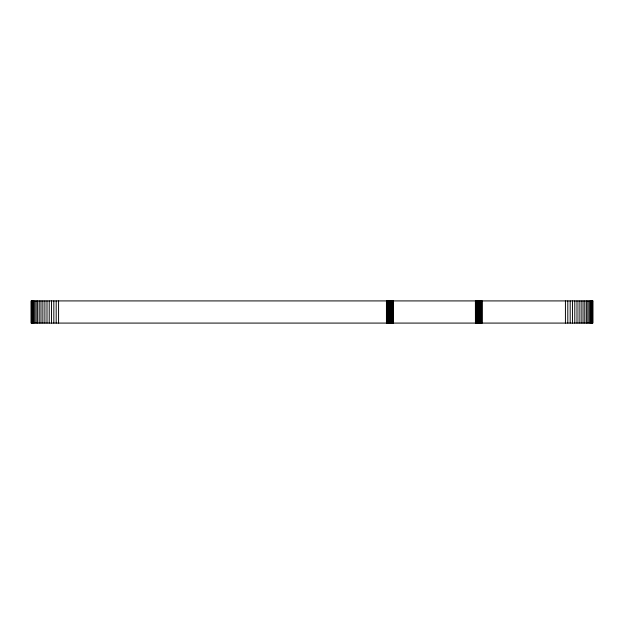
<?xml version="1.0" encoding="UTF-8"?>
<svg xmlns="http://www.w3.org/2000/svg" width="624" height="624" viewBox="0 0 624 624"><rect width="100%" height="100%" fill="white"/><g stroke="black" fill="none" stroke-linecap="round" stroke-linejoin="round"><path stroke-width="0.94" d="M592.699 300.916L592.699 323.084M592.387 300.916L592.387 323.084M591.864 300.916L591.864 323.084M591.146 300.916L591.146 323.084M590.234 300.916L590.234 323.084M589.134 300.916L589.134 323.084M587.847 300.916L587.847 323.084M586.396 300.916L586.396 323.084M584.782 300.916L584.782 323.084M583.019 300.916L583.019 323.084M581.131 300.916L581.131 323.084M579.111 300.916L579.111 323.084M576.997 300.916L576.997 323.084M574.79 300.916L574.79 323.084M572.512 300.916L572.512 323.084M570.18 300.916L570.18 323.084M567.809 300.916L567.809 323.084M565.43 300.916L565.43 323.084M482.251 300.916L482.251 323.084M481.65 300.916L481.65 323.084M481.057 300.916L481.057 323.084M480.48 300.916L480.48 323.084M479.911 300.916L479.911 323.084M479.357 300.916L479.357 323.084M478.826 300.916L478.826 323.084M478.319 300.916L478.319 323.084M477.851 300.916L477.851 323.084M477.407 300.916L477.407 323.084M477.009 300.916L477.009 323.084M476.642 300.916L476.642 323.084M476.323 300.916L476.323 323.084M476.042 300.916L476.042 323.084M475.816 300.916L475.816 323.084M475.636 300.916L475.636 323.084M475.511 300.916L475.511 323.084M475.402 300.916L475.433 323.084M393.284 323.084L393.26 300.916L393.182 323.084M393.05 300.916L393.05 323.084M392.87 300.916L392.87 323.084M392.644 300.916L392.644 323.084M392.371 300.916L392.371 323.084M392.044 300.916L392.044 323.084M391.685 300.916L391.685 323.084M391.279 300.916L391.279 323.084M390.842 300.916L390.842 323.084M390.367 300.916L390.367 323.084M389.86 300.916L389.86 323.084M389.329 300.916L389.329 323.084M388.783 300.916L388.783 323.084M388.214 300.916L388.214 323.084M387.629 300.916L387.629 323.084M387.036 300.916L387.036 323.084M386.443 300.916L386.443 323.084M58.57 300.916L58.57 323.084M56.191 300.916L56.191 323.084M53.82 300.916L53.82 323.084M51.488 300.916L51.488 323.084M49.21 300.916L49.21 323.084M47.003 300.916L47.003 323.084M44.889 300.916L44.889 323.084M42.869 300.916L42.869 323.084M40.981 300.916L40.981 323.084M39.218 300.916L39.218 323.084M37.604 300.916L37.604 323.084M36.153 300.916L36.153 323.084M34.866 300.916L34.866 323.084M33.766 300.916L33.766 323.084M32.854 300.916L32.854 323.084M32.136 300.916L32.136 323.084M31.613 300.916L31.613 323.084M31.301 300.916L31.301 323.084M592.8 300.916L31.2 300.916L31.2 323.084L592.8 323.084L592.8 300.916"/></g></svg>
